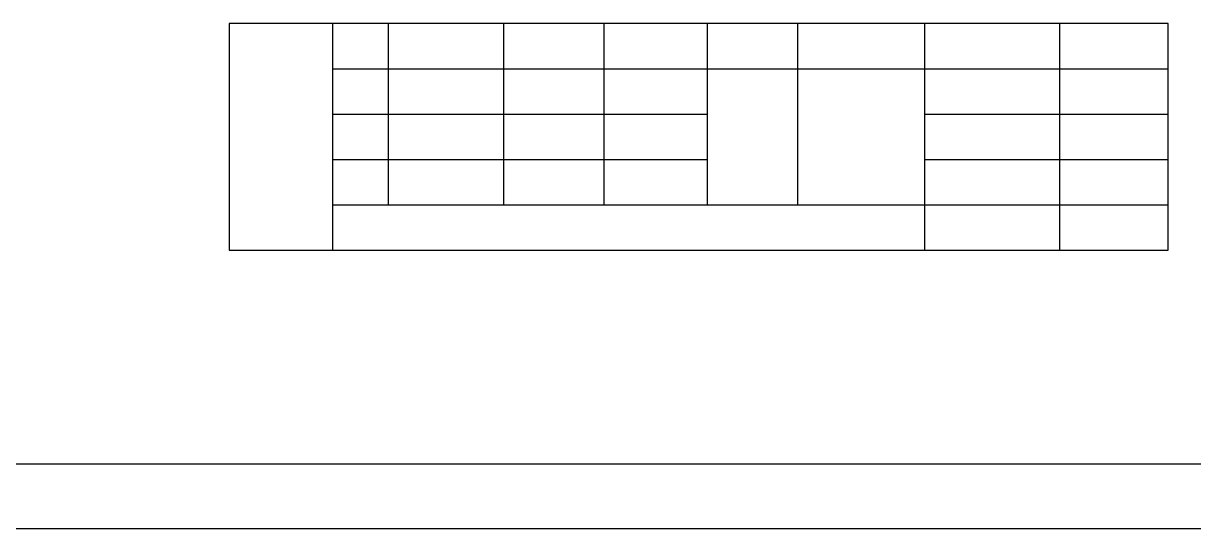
# Model space of a CAD drawing. Extents: x 72956 to 162056, y -6841 to 35159.
# Drawn here: x 93394 to 111451, y -6841 to 957 of the extents above; entities that cross this region are included whole.
import ezdxf

# ---------------------------------------------------------------- set-up
doc = ezdxf.new("R2010")
doc.units = 0
doc.header["$LTSCALE"] = 1000
doc.header["$MEASUREMENT"] = 0
doc.layers.get('0').update_dxf_attribs({"linetype": 'CONTINUOUS'})
doc.layers.add('PUB_TAB', color=7, linetype='CONTINUOUS')
doc.layers.add('yingwen', color=7, linetype='CONTINUOUS')

# ---------------------------------------------------------------- blocks, each defined once
blk = doc.blocks.new('3333')
for p, q in [((-256443, -256228), (-170843, -256228)), ((-258943, -257228), (-169843, -257228))]:
    blk.add_line(p, q)

msp = doc.modelspace()

# ---------------------------------------------------------------- linework, layer by layer
at = {"layer": 'PUB_TAB'}
msp.add_lwpolyline([(96568.185, -2543.148), (111056.32, -2543.148), (111056.32, 956.852), (96568.185, 956.852)], close=True, dxfattribs=at)
for points in [[(98164.612, 956.852), (98164.612, -2543.148)], [(99021.477, 956.852), (99021.477, -1843.148)], [(100802.794, 956.852), (100802.794, -1843.148)], [(102352.998, 956.852), (102352.998, -1843.148)], [(103946.847, 956.852), (103946.847, -1843.148)], [(105336.784, 956.852), (105336.784, -1843.148)], [(107297.672, 956.852), (107297.672, -2543.148)], [(109380.907, 956.852), (109380.907, -2543.148)], [(98164.612, 256.852), (111056.32, 256.852)], [(98164.612, -443.148), (103946.847, -443.148)], [(107297.672, -443.148), (111056.32, -443.148)], [(98164.612, -1143.148), (103946.847, -1143.148)], [(107297.672, -1143.148), (111056.32, -1143.148)], [(98164.612, -1843.148), (111056.32, -1843.148)], [(98164.612, -2543.148), (111056.32, -2543.148)]]:
    msp.add_lwpolyline(points, dxfattribs=at)

# ---------------------------------------------------------------- block references
at = {"layer": 'yingwen'}
msp.add_blockref('3333', (331898.851, 250387.188), dxfattribs=at)

doc.saveas('drawing.dxf')
